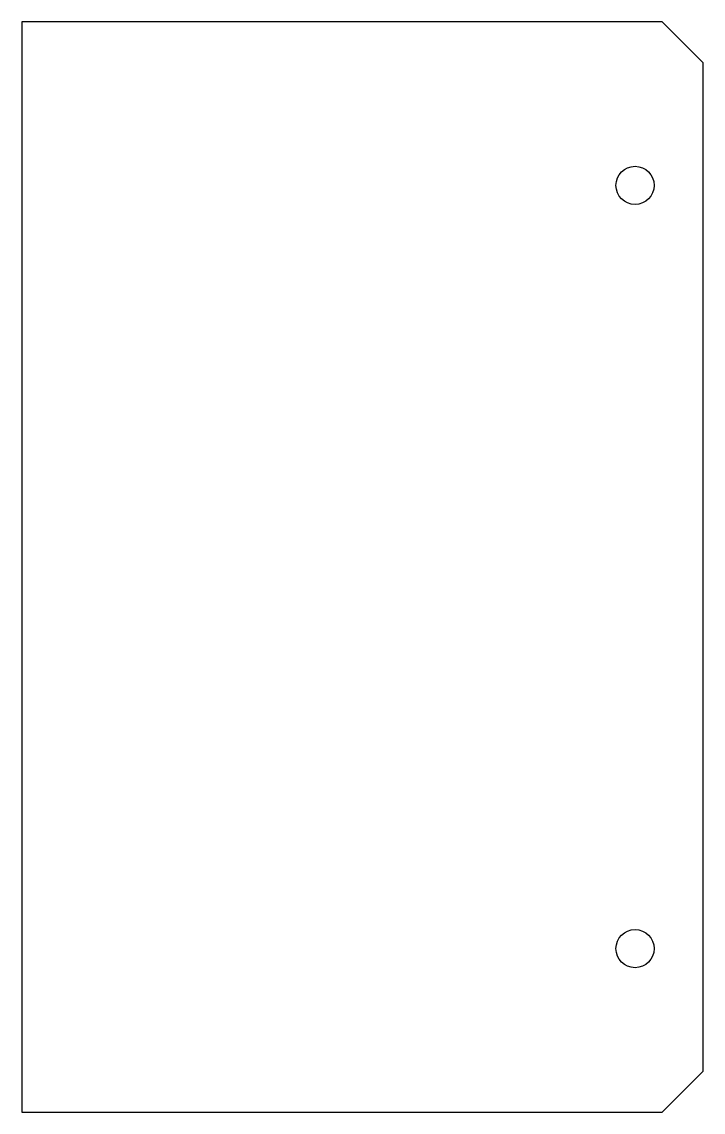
# Model space of a CAD drawing. Header units: millimetres. Extents: x 30 to 80, y -40 to 40.
import ezdxf

# ---------------------------------------------------------------- set-up
doc = ezdxf.new("R2010")
doc.units = ezdxf.units.MM

msp = doc.modelspace()

# ---------------------------------------------------------------- linework, layer by layer
msp.add_lwpolyline([(80, 37), (77, 40), (30, 40), (30, -40), (77, -40), (80, -37)], close=True)
for centre in [(75, 28), (75, -28)]:
    msp.add_circle(centre, 1.4)

doc.saveas('drawing.dxf')
